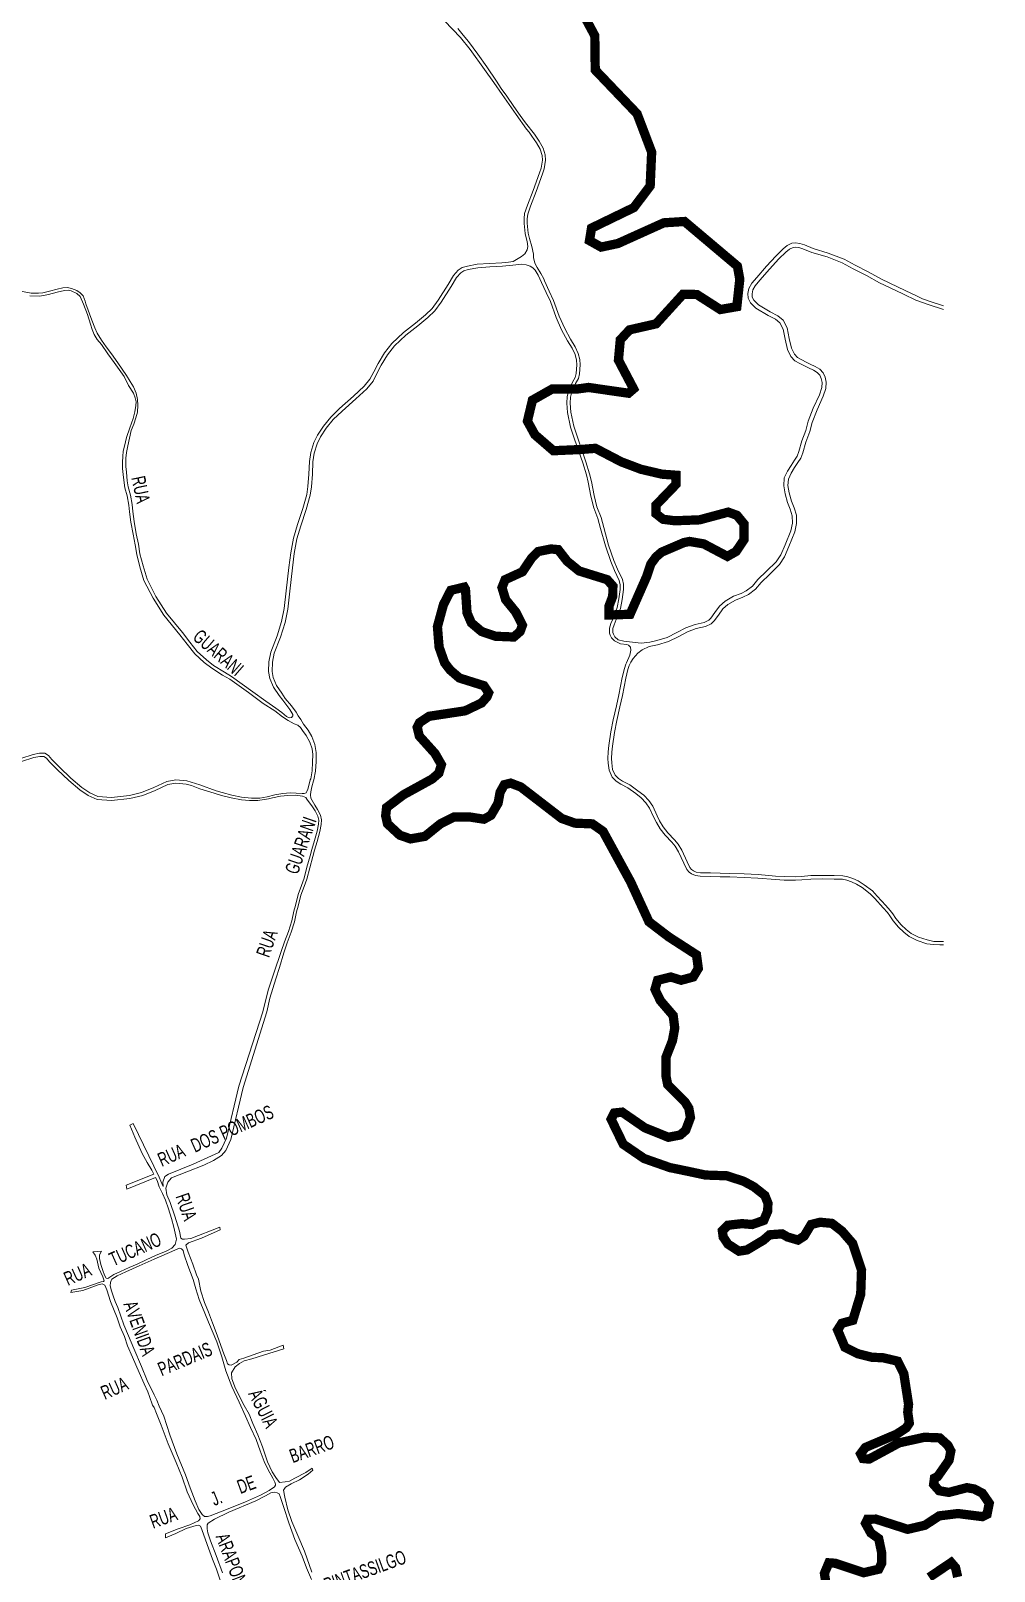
# Model space of a CAD drawing. Header units: millimetres. Extents: x 617885 to 663705, y 7172943 to 7234736.
# Drawn here: x 661616 to 662655, y 7184249 to 7185909 of the extents above; entities that cross this region are included whole.
import ezdxf

# ---------------------------------------------------------------- set-up
doc = ezdxf.new("R2010")
doc.units = ezdxf.units.MM
doc.layers.add('BAIRROS', color=12, linetype='Continuous')
doc.layers.add('TOP_VIAS 10.000', color=7, linetype='Continuous', lineweight=9)
doc.layers.add('VIAS', color=7, linetype='Continuous', lineweight=5)
doc.styles.add('LDUP', font='LDUP.SHX')

msp = doc.modelspace()

# ---------------------------------------------------------------- linework, layer by layer
at = {"layer": 'BAIRROS', "lineweight": 40, "ltscale": 0.3, "const_width": 10}
for points in [[(662478, 7184204.7), (662471.6, 7184246.5), (662476.4, 7184257.9), (662483.4, 7184257.4), (662513.8, 7184247.2), (662530.1, 7184251), (662533.4, 7184257.7), (662533.4, 7184268.4), (662530.1, 7184284), (662521.6, 7184290.1), (662515.9, 7184300.5), (662518, 7184304.8), (662527.1, 7184305), (662561.3, 7184294), (662580, 7184298.4), (662595.3, 7184308.5), (662615.6, 7184311), (662641.8, 7184307.7), (662646.9, 7184310.2), (662649.3, 7184322.1), (662641.8, 7184333), (662633, 7184337.5), (662625.2, 7184338.9), (662605.7, 7184333.8), (662595.3, 7184335.6), (662589.3, 7184342.4), (662590.2, 7184349.1), (662593.6, 7184350.8), (662605.9, 7184368.4), (662607.9, 7184378.5), (662604.6, 7184384.7), (662595.8, 7184392.6), (662579.2, 7184393.2), (662552.1, 7184387.2), (662519.8, 7184369.7), (662513.1, 7184370.3), (662510.6, 7184375.4), (662515.7, 7184382.2), (662549.5, 7184396.6), (662559.7, 7184403.3), (662563.1, 7184408.4), (662561.9, 7184416.8), (662561.4, 7184420.3), (662562.3, 7184428.7), (662557.2, 7184461.7), (662550.4, 7184475.3), (662535, 7184478.9), (662522.7, 7184479.5), (662507.9, 7184483.2), (662493.7, 7184490.2), (662485.8, 7184508.9), (662490.4, 7184516.1), (662502.2, 7184519.3), (662510.7, 7184547.3), (662511.6, 7184573.3), (662502.1, 7184602.1), (662490.7, 7184615.3), (662479.7, 7184623.8), (662467, 7184625), (662457.3, 7184622.6), (662449.8, 7184610.1), (662443.1, 7184605.8), (662431.9, 7184609.1), (662426, 7184612.5), (662412.5, 7184611.5), (662406, 7184605.8), (662388.2, 7184595.2), (662379.5, 7184593.8), (662367.6, 7184601.5), (662362.5, 7184609.1), (662361.6, 7184615.8), (662367.6, 7184621.8), (662382.8, 7184623.5), (662393.8, 7184622.6), (662406.2, 7184627), (662410.5, 7184637.1), (662410.7, 7184645.6), (662407.4, 7184653.9), (662395.5, 7184663.3), (662384.5, 7184669.2), (662366.4, 7184675.1), (662343.4, 7184675.9), (662326.1, 7184679.6), (662308.8, 7184683.2), (662308.8, 7184683.2), (662305.2, 7184683.9), (662277.3, 7184693.7), (662254.8, 7184709.1), (662241.7, 7184736.1), (662245.1, 7184742.8), (662253.6, 7184743.7), (662278.1, 7184726.8), (662303.5, 7184716.6), (662316.2, 7184719.1), (662322.1, 7184724.2), (662325.4, 7184733), (662327.2, 7184737.8), (662325.5, 7184747.9), (662321.3, 7184754.7), (662302.7, 7184773.3), (662301, 7184781.8), (662301, 7184803.3), (662307.8, 7184820.7), (662310.3, 7184834.3), (662308.6, 7184847.8), (662294.8, 7184863.9), (662289, 7184876), (662291.8, 7184885.8), (662306, 7184889.4), (662317.2, 7184885.9), (662330.1, 7184889.4), (662335.7, 7184898.6), (662333.7, 7184913.3), (662303.7, 7184932.7), (662282.5, 7184948.9), (662262.7, 7184992), (662233, 7185046.4), (662221.4, 7185054.5), (662202.8, 7185055.2), (662188.4, 7185060.3), (662144.4, 7185094.2), (662133.4, 7185098.4), (662126.6, 7185096.7), (662122, 7185088.4), (662119.9, 7185076.8), (662112.2, 7185063.7), (662104.6, 7185059.5), (662088.5, 7185062), (662072.6, 7185062), (662058.1, 7185054.8), (662041, 7185041), (662025.5, 7185038.3), (662014, 7185042.2), (662000.7, 7185054.5), (661998.7, 7185063.2), (661999.3, 7185068.4), (661999.7, 7185072.1), (662018, 7185085.9), (662048.7, 7185102.8), (662056, 7185109.1), (662058.8, 7185118.3), (662051.9, 7185130.3), (662035, 7185149.1), (662032.7, 7185158.5), (662035.2, 7185163.6), (662045.4, 7185170.4), (662084.3, 7185176.3), (662102.1, 7185184.8), (662108, 7185191.5), (662109.7, 7185195.8), (662104.6, 7185203.4), (662078.2, 7185211.7), (662068.2, 7185220.3), (662062.3, 7185228), (662056.3, 7185245), (662054.5, 7185267), (662061, 7185290.9), (662068.9, 7185306.2), (662083.4, 7185309.7), (662084.7, 7185307.5), (662086.4, 7185282), (662091.1, 7185271.1), (662102.1, 7185261.8), (662117.3, 7185256.7), (662136.8, 7185255.9), (662143.6, 7185261.8), (662146.1, 7185268.6), (662139, 7185282.7), (662128, 7185296.2), (662124.1, 7185309.2), (662127.5, 7185317.7), (662146.1, 7185326.2), (662155.8, 7185340.7), (662163, 7185348), (662176.9, 7185350.8), (662184.6, 7185350.1), (662194.3, 7185337.6), (662207.2, 7185327.1), (662237.5, 7185317.7), (662243.6, 7185310.8), (662243.5, 7185299.9), (662239.3, 7185288.9), (662239.3, 7185279.6), (662262.1, 7185280.4), (662280.1, 7185321.3), (662284.6, 7185334.7), (662290.1, 7185342.2), (662296, 7185347.3), (662320.2, 7185357.7), (662326.1, 7185358.9), (662341.5, 7185356.3), (662367, 7185342.8), (662376.4, 7185348.1), (662384.9, 7185360.8), (662384.9, 7185377.8), (662377.3, 7185387.1), (662367.9, 7185390.5), (662337, 7185382.2), (662310.4, 7185381.2), (662297.7, 7185382.8), (662290.1, 7185388.8), (662290.1, 7185398.1), (662311.7, 7185420.5), (662311.7, 7185430.3), (662296.6, 7185431.4), (662273.9, 7185436.7), (662252.7, 7185444.7), (662224.7, 7185459.3), (662208.8, 7185458), (662179.5, 7185456.7), (662159.5, 7185474), (662151.5, 7185488.6), (662156.9, 7185511.2), (662178.1, 7185523.2), (662205.8, 7185523.3), (662217.3, 7185524.9), (662260.4, 7185518.7), (662265.9, 7185523.4), (662249.6, 7185554.4), (662251.6, 7185576.3), (662261.6, 7185587), (662290.2, 7185593.5), (662319.2, 7185625.4), (662334.1, 7185625.1), (662359.4, 7185608.9), (662377.2, 7185612), (662380.4, 7185641.6), (662377.8, 7185655.7), (662320.8, 7185703.8), (662298.5, 7185702.4), (662249.1, 7185680.1), (662230.9, 7185676.2), (662218.4, 7185683.2), (662220.6, 7185696.7), (662266.2, 7185718.8), (662283.8, 7185742.1), (662285.4, 7185778.6), (662274, 7185808.6), (662269.7, 7185819.9), (662224.6, 7185867.1), (662224.1, 7185904.1), (662213.6, 7185923.7)], [(662615.2, 7184242.6), (662613, 7184252.6), (662608.2, 7184258.2), (662584.5, 7184242.2)]]:
    msp.add_lwpolyline(points, dxfattribs=at)
at = {"layer": 'VIAS', "color": 253}
for points in [[(661603.3, 7185629.2), (661616.7, 7185626.5), (661624.4, 7185626.6), (661629.2, 7185627), (661636.5, 7185628.7), (661644.8, 7185631), (661650.8, 7185632.2), (661655.9, 7185632.5), (661660, 7185631.6), (661665.8, 7185629.5), (661669.3, 7185626.8), (661672.6, 7185623.5), (661675, 7185617.8), (661675.6, 7185615.1), (661682.1, 7185597.3), (661685.4, 7185589.1), (661687.9, 7185583.4), (661692.3, 7185576), (661697.4, 7185568.8), (661703.3, 7185561.3), (661710.1, 7185551.4), (661719.2, 7185537.7), (661723.5, 7185531.2), (661726.8, 7185525.5), (661729.9, 7185518.7), (661731.4, 7185511.8), (661731.5, 7185505.9), (661731.2, 7185498.2), (661729.6, 7185492.3), (661727.4, 7185485.3), (661724.5, 7185478.6), (661720.8, 7185461.8), (661719.3, 7185454.8), (661718.5, 7185448.6), (661718.5, 7185445), (661718.7, 7185439.7), (661719.3, 7185433.5), (661720.2, 7185424.2), (661721.1, 7185417.6), (661723.7, 7185408.9), (661725.6, 7185398.6), (661726.3, 7185391.3), (661727.6, 7185380.4), (661729.9, 7185367.2), (661732.2, 7185355.8), (661733.9, 7185345.5), (661737.2, 7185332.6), (661741.5, 7185318.1), (661751.1, 7185299.7), (661762.6, 7185281.7), (661779.7, 7185260.6), (661787.7, 7185250.5), (661795.7, 7185240.1), (661805.5, 7185231.2), (661813.2, 7185225.2), (661824.9, 7185217.9), (661832.5, 7185213.3), (661855.6, 7185196.8), (661869.5, 7185186.6), (661880.2, 7185179.3), (661886.8, 7185174.6), (661891.9, 7185170.2), (661894.7, 7185168.9), (661897.3, 7185169.3), (661898.7, 7185170.9), (661898.6, 7185172.5), (661895.5, 7185177.8), (661887.7, 7185187.9), (661883.9, 7185192.9), (661877.9, 7185201.9), (661873.8, 7185211.1), (661872.5, 7185218.6), (661872.9, 7185229), (661875, 7185239.6), (661881.6, 7185257.1), (661886.6, 7185272.5), (661889.4, 7185286.6), (661891.6, 7185305.7), (661894.5, 7185330.8), (661896.4, 7185346.6), (661899.3, 7185362.6), (661903.8, 7185377), (661909.6, 7185394.5), (661913.6, 7185409.5), (661914.9, 7185418.3), (661915.8, 7185431.6), (661916.5, 7185445), (661918, 7185454.9), (661921.3, 7185465.5), (661925.3, 7185473.4), (661931.6, 7185483.2), (661939.5, 7185493), (661949.1, 7185502.3), (661964.2, 7185515.6), (661975.5, 7185526.2), (661981.8, 7185533.8), (661985.8, 7185541.9), (661990.6, 7185550.7), (661997.4, 7185562.1), (662005.3, 7185572.3), (662018.1, 7185584.1), (662030.9, 7185594.3), (662041.7, 7185603.2), (662048.8, 7185610), (662055.2, 7185618.9), (662066, 7185635.9), (662072, 7185645.6), (662077, 7185651.3), (662081.1, 7185654.1), (662086.8, 7185655.8), (662097.4, 7185657.8), (662110.8, 7185658.6), (662124, 7185659.3), (662131.1, 7185659.8), (662136.1, 7185660.7), (662145.1, 7185666.1), (662148.7, 7185668.8), (662151.3, 7185673.4), (662152, 7185676.7), (662151.2, 7185682.2), (662150.6, 7185684.6), (662148.9, 7185690.7), (662147.9, 7185701.7), (662147.9, 7185706.9), (662148.5, 7185712.4), (662151.6, 7185721.4), (662157.7, 7185737.3), (662164.6, 7185756.3), (662166.3, 7185761.4), (662167.7, 7185770), (662167.3, 7185774.9), (662165.3, 7185781.7), (662161.4, 7185788.7), (662156.4, 7185795.9), (662153.3, 7185800), (662150.4, 7185803.5), (662139.2, 7185819.1), (662124.2, 7185840.6), (662115.3, 7185853.5), (662105.2, 7185867.8), (662089.9, 7185889.3), (662079.5, 7185902.3), (662062.1, 7185920)], [(662600, 7184924.2), (662595.9, 7184924), (662589.1, 7184924.4), (662582.1, 7184925.3), (662571.6, 7184928.9), (662563, 7184933.2), (662557.2, 7184937.7), (662551.5, 7184943), (662545.7, 7184950.1), (662542.1, 7184955.2), (662539.5, 7184958.8), (662535, 7184963.8), (662525.8, 7184974.1), (662520.9, 7184979.2), (662512.2, 7184985.7), (662506.1, 7184989.6), (662500.8, 7184992.1), (662495.9, 7184993.8), (662491.2, 7184994.7), (662482, 7184995), (662469.6, 7184995.1), (662457.1, 7184995), (662447.3, 7184994.1), (662440.4, 7184993.6), (662428.3, 7184993.9), (662418.8, 7184994.4), (662399.9, 7184996.1), (662385.1, 7184996.8), (662369.6, 7184997.2), (662359.3, 7184997.4), (662348.6, 7184997.9), (662337.6, 7184998), (662332.5, 7184998.7), (662328.5, 7185000.5), (662325.9, 7185002.5), (662323.4, 7185005.4), (662320, 7185012.1), (662314.5, 7185024.4), (662310.9, 7185030.3), (662307.3, 7185034.8), (662299.8, 7185042.3), (662294.6, 7185049.1), (662290.5, 7185056.1), (662287.8, 7185061.4), (662283.2, 7185071.5), (662279.3, 7185077.3), (662274.2, 7185082.5), (662268.3, 7185087.1), (662259.9, 7185093.4), (662252.2, 7185097.3), (662247.1, 7185100.4), (662243, 7185104.7), (662239.5, 7185112.2), (662238.6, 7185119.9), (662238.3, 7185124.9), (662238.7, 7185132.2), (662239.4, 7185138.9), (662241.5, 7185153.6), (662243.9, 7185166.7), (662247.4, 7185181.6), (662250.2, 7185193.7), (662253.7, 7185212.2), (662256, 7185221.9), (662257.6, 7185226.5), (662258.2, 7185228.1), (662261.8, 7185236.3), (662262.8, 7185241.7), (662262.7, 7185244.8), (662260.6, 7185247.2), (662258.5, 7185247.9), (662251.9, 7185248.7), (662245.5, 7185251.9), (662242, 7185255), (662240.8, 7185257.9), (662239.8, 7185260.2), (662239.9, 7185265.5), (662241.5, 7185270.4), (662243.9, 7185276), (662248.4, 7185287.8), (662250, 7185297.1), (662251.6, 7185307.2), (662251.3, 7185312.3), (662250.4, 7185316.7), (662245.2, 7185327.6), (662241.3, 7185337.2), (662235.5, 7185354), (662230.4, 7185373), (662227.4, 7185383.7), (662223, 7185395.2), (662219.9, 7185407.8), (662217.1, 7185422.7), (662215, 7185430.7), (662211.1, 7185443.7), (662202.3, 7185469.2), (662197.9, 7185482.2), (662194.6, 7185497.8), (662193.9, 7185507.9), (662194.3, 7185515.2), (662196.5, 7185523), (662200.1, 7185530.7), (662203, 7185535.8), (662204.2, 7185540.1), (662204.8, 7185549.2), (662204.4, 7185554.3), (662202.8, 7185560.3), (662199.7, 7185567.1), (662194.8, 7185575.2), (662188.4, 7185586.9), (662182.5, 7185600.2), (662176.4, 7185617.4), (662171.8, 7185627.3), (662166.8, 7185638.2), (662163.2, 7185645.8), (662159.8, 7185651.2), (662157.3, 7185653.9), (662154.5, 7185655.8), (662150, 7185657.2), (662145.4, 7185657.7), (662135.8, 7185656.8), (662124.6, 7185655.6), (662111, 7185654.8), (662097.9, 7185654), (662087.7, 7185652), (662082.8, 7185650.6), (662079.6, 7185648.4), (662075.1, 7185643.3), (662069.3, 7185633.8), (662058.4, 7185616.7), (662051.7, 7185607.5), (662044.3, 7185600.4), (662033.3, 7185591.3), (662020.6, 7185581.2), (662008.2, 7185569.7), (662000.6, 7185559.9), (661993.9, 7185548.8), (661989.2, 7185540.1), (661985.1, 7185531.7), (661978.3, 7185523.5), (661966.7, 7185512.8), (661951.7, 7185499.5), (661942.3, 7185490.4), (661934.7, 7185480.9), (661928.6, 7185471.5), (661924.9, 7185464.1), (661921.7, 7185454.1), (661920.3, 7185444.7), (661919.7, 7185431.4), (661918.7, 7185417.9), (661917.3, 7185408.7), (661913.2, 7185393.4), (661907.4, 7185375.8), (661903, 7185361.7), (661900.2, 7185346), (661898.3, 7185330.4), (661895.4, 7185305.2), (661893.2, 7185286), (661890.3, 7185271.5), (661885.2, 7185255.9), (661878.7, 7185238.5), (661876.7, 7185228.6), (661876.3, 7185218.8), (661877.5, 7185212.2), (661881.2, 7185203.7), (661886.7, 7185195.2), (661890.4, 7185189.7), (661897.1, 7185181.8), (661902.1, 7185174.7), (661904.5, 7185170.9), (661907.2, 7185167), (661910.1, 7185161.8), (661915.3, 7185155.3), (661919.2, 7185148.7), (661922.4, 7185139.9), (661923.9, 7185131.4), (661923.9, 7185121.6), (661923.1, 7185111.3), (661921.3, 7185102.1), (661920.9, 7185100.8), (661919.1, 7185094.3), (661918, 7185088.9), (661917.7, 7185085.9), (661918.1, 7185082.1), (661920.8, 7185077.3), (661922.5, 7185074.5), (661925.4, 7185069.8), (661928.4, 7185063.7), (661929.5, 7185058.8), (661929.2, 7185053.8), (661927.7, 7185046.1), (661924.9, 7185035.6), (661921.9, 7185026.2), (661920.1, 7185019.2), (661916.8, 7185007.1), (661913.6, 7184995), (661910.9, 7184987), (661907.3, 7184977.6), (661904.5, 7184965.6), (661902.7, 7184959.7), (661900.4, 7184949), (661896.7, 7184937.6), (661892.5, 7184926.3), (661889.1, 7184915.6), (661884.2, 7184899.8), (661880.3, 7184887.5), (661874, 7184866.6), (661870.7, 7184851.9), (661845.1, 7184770.4), (661831.7, 7184714.2), (661826.5, 7184702.5), (661821.9, 7184696.9), (661813.2, 7184691.6), (661802.8, 7184686.7), (661784.4, 7184679.4), (661767.9, 7184672.8), (661763.8, 7184668.3), (661761.8, 7184661.7), (661762.8, 7184654.6), (661766.4, 7184646.2), (661771.6, 7184631.5), (661776.6, 7184615.5), (661778, 7184607.8), (661779.7, 7184606.8), (661782, 7184606.8), (661788.7, 7184607.5), (661820, 7184619.8), (661820.5, 7184616.8), (661800.2, 7184607.9), (661786.1, 7184602.8), (661783.3, 7184600.2), (661785.8, 7184592.7), (661791, 7184579.8), (661794.9, 7184568.2), (661796.8, 7184563.6), (661799.4, 7184550.9), (661803.6, 7184538.4), (661807.8, 7184528.1), (661812.1, 7184516.6), (661817.2, 7184503.4), (661821.2, 7184492.2), (661824.4, 7184483), (661827, 7184475.9), (661828.2, 7184472.3), (661829.9, 7184471.2), (661832.3, 7184470.9), (661838.2, 7184474.1), (661840.9, 7184476.9), (661845.8, 7184478.4), (661855.8, 7184482), (661867.2, 7184486), (661874.2, 7184487.3), (661888.3, 7184492.5), (661889.1, 7184488.7), (661867.2, 7184481.8), (661854.3, 7184477.9), (661846.2, 7184475.7), (661841.1, 7184472.8), (661836.6, 7184469), (661832.7, 7184462.7), (661832.8, 7184456.2), (661837, 7184445.8), (661846.3, 7184427.5), (661851.7, 7184418), (661855.6, 7184408.1), (661860.9, 7184396), (661865.8, 7184382.9), (661871.2, 7184366.9), (661876.3, 7184356), (661880.3, 7184349.7), (661884.3, 7184344.6), (661890.3, 7184345.1)], [(661615.1, 7185623.5), (661626.1, 7185623.2), (661635.2, 7185625), (661644.5, 7185627.5), (661652.5, 7185629.3), (661657, 7185629.7), (661659.9, 7185629), (661665.8, 7185626.1), (661669.6, 7185623.1), (661673.1, 7185614.6), (661677.3, 7185603.5), (661680.5, 7185593.2), (661682.3, 7185587.2), (661684.7, 7185582), (661687.9, 7185576.6), (661692.4, 7185571.2), (661699.1, 7185561.1), (661706, 7185551.8), (661716.8, 7185536.7), (661721.6, 7185527), (661726.9, 7185518.7), (661728.8, 7185513.7), (661729.8, 7185509.5), (661729.5, 7185505.4), (661728.3, 7185498.7), (661726.5, 7185491.6), (661722.8, 7185481.5), (661719.2, 7185470.8), (661717.1, 7185461.6), (661715.9, 7185456.2), (661715.4, 7185450.6), (661715.2, 7185444.3), (661715.2, 7185437.7), (661716, 7185427.9), (661717.6, 7185416.8), (661720.2, 7185408), (661722, 7185398.1), (661722.7, 7185390.9), (661724, 7185379.8), (661726.4, 7185366.6), (661728.7, 7185355.1), (661730.4, 7185344.8), (661733.7, 7185331.6), (661738.2, 7185316.7), (661748, 7185297.9), (661759.7, 7185279.6), (661776.9, 7185258.3), (661784.9, 7185248.3), (661793.1, 7185237.7), (661803.1, 7185228.5), (661811.2, 7185222.3), (661823, 7185214.8), (661830.6, 7185210.3), (661850.7, 7185195.9), (661866.8, 7185184.3), (661879.2, 7185176.3), (661887.5, 7185170), (661893.6, 7185165.9), (661900.2, 7185162.4), (661903.9, 7185161), (661906.9, 7185158.3), (661909.2, 7185155.1), (661913.2, 7185149.9), (661916.9, 7185142.6), (661919.4, 7185135.5), (661920.2, 7185129.4), (661920, 7185121.1), (661919.6, 7185111.8), (661917.9, 7185102.9), (661917.5, 7185101.9), (661916.3, 7185097.4), (661914.7, 7185091.9), (661913.9, 7185089.2), (661913, 7185087.9), (661911, 7185087.3), (661908.7, 7185087.3), (661902.4, 7185087.7), (661895.7, 7185087.9), (661887.8, 7185087.2), (661879.3, 7185085.7), (661870.9, 7185083.6), (661863, 7185082.2), (661854, 7185082.1), (661843.3, 7185083.2), (661832.8, 7185085.4), (661822.6, 7185088.1), (661815.9, 7185090.2), (661798.4, 7185096.6), (661784.4, 7185100.8), (661772.6, 7185101.9), (661762.9, 7185100.1), (661748.7, 7185093.8), (661735.7, 7185088.2), (661722.5, 7185085.1), (661703.1, 7185082.9), (661688.6, 7185084.1), (661679.7, 7185087.9), (661671.2, 7185093.7), (661659.4, 7185103.8), (661647.1, 7185115.5), (661638.9, 7185123.8), (661635.4, 7185128), (661631.2, 7185130.6), (661625.7, 7185130.6), (661618.6, 7185129.2), (661605.4, 7185125.1)], [(661562.7, 7185114.9), (661586.6, 7185118.1), (661606.2, 7185121.8), (661619.5, 7185125.9)], [(661619.5, 7185125.9), (661626, 7185127.2), (661630.2, 7185127.2)], [(661630.2, 7185127.2), (661633.1, 7185125.4)], [(661633.1, 7185125.4), (661636.4, 7185121.5), (661644.7, 7185113.1)], [(661644.7, 7185113.1), (661657.1, 7185101.2)], [(661657.1, 7185101.2), (661669.1, 7185091)], [(661669.1, 7185091), (661678.1, 7185084.9)], [(661678.1, 7185084.9), (661687.7, 7185080.7)], [(661703.1, 7185079.5), (661723.1, 7185081.7), (661736.8, 7185084.9), (661750.1, 7185090.6)], [(661750.1, 7185090.6), (661763.9, 7185096.8)], [(661763.9, 7185096.8), (661772.7, 7185098.5)], [(661772.7, 7185098.5), (661783.8, 7185097.4)], [(661783.8, 7185097.4), (661789.3, 7185095.8), (661798.4, 7185092.4), (661809.1, 7185089)], [(661809.1, 7185089), (661821.7, 7185085.1)], [(661821.7, 7185085.1), (661832.3, 7185082.7), (661843.2, 7185080.5), (661852, 7185079.5), (661861.1, 7185079.6)], [(661885.2, 7185084.2), (661893.3, 7185085.1), (661901.1, 7185085.3), (661908.9, 7185084.2)], [(661687.7, 7185080.7), (661703.1, 7185079.5)], [(661861.1, 7185079.6), (661872.3, 7185081.3)], [(661872.3, 7185081.3), (661876.8, 7185082.7)], [(661876.8, 7185082.7), (661885.2, 7185084.2)], [(661908.9, 7185084.2), (661912.5, 7185082.8), (661913.9, 7185081.2)], [(661913.9, 7185081.2), (661915.4, 7185078.6)], [(661915.4, 7185078.6), (661917.9, 7185075.2), (661920, 7185072.9)], [(661920, 7185072.9), (661922.8, 7185068.4), (661925.6, 7185062.7)], [(661925.6, 7185062.7), (661926.5, 7185058.5), (661926.3, 7185054.1), (661924.8, 7185046.7), (661922.1, 7185036.5), (661919.1, 7185027)], [(661917.3, 7185020), (661913.9, 7185007.8)], [(661919.1, 7185027), (661917.3, 7185020)], [(661913.9, 7185007.8), (661910.8, 7184995.8), (661908.1, 7184988), (661904.5, 7184978.5), (661901.7, 7184966.4)], [(661901.7, 7184966.4), (661899.8, 7184960.4), (661897.5, 7184949.8)], [(661893.9, 7184938.6), (661889.6, 7184927.3)], [(661897.5, 7184949.8), (661893.9, 7184938.6)], [(661889.6, 7184927.3), (661886, 7184916.9)], [(661886, 7184916.9), (661884.6, 7184912.4), (661879.6, 7184897.8), (661872.2, 7184875.2), (661866.2, 7184852), (661840.3, 7184771.8), (661827, 7184715.8), (661822.1, 7184705), (661818.9, 7184700.3)], [(661726.6, 7184731.3), (661722.8, 7184729.5), (661728.2, 7184716.6)], [(661758.3, 7184665), (661754.6, 7184673.5), (661726.6, 7184731.3)], [(661728.2, 7184716.6), (661736.3, 7184699.1)], [(661741.5, 7184689.6), (661746.7, 7184681), (661748.7, 7184677), (661718.9, 7184665.1), (661719.8, 7184660.8), (661750.7, 7184673.1)], [(661736.3, 7184699.1), (661741.5, 7184689.6)], [(661791.4, 7184687.6), (661764.8, 7184676.9), (661760.7, 7184674.2), (661758.6, 7184668.1), (661758.9, 7184663.5)], [(661818.9, 7184700.3), (661791.4, 7184687.6)], [(661750.7, 7184673.1), (661752.3, 7184670)], [(661752.3, 7184670), (661754.7, 7184663.2)], [(661754.7, 7184663.2), (661754.7, 7184663.2), (661758, 7184656.1)], [(661758, 7184656.1), (661761.3, 7184648.8), (661764.6, 7184639.5)], [(661758.9, 7184663.5), (661758.3, 7184665)], [(661764.6, 7184639.5), (661767.8, 7184629.1), (661770.3, 7184619.6)], [(661770.3, 7184619.6), (661773.4, 7184606.9)], [(661773.4, 7184606.9), (661771.9, 7184601.1), (661768.1, 7184597), (661762, 7184593.9), (661750.7, 7184589)], [(661692.5, 7184593.9), (661683, 7184593.2), (661685.5, 7184589.7)], [(661685.5, 7184589.7), (661687.3, 7184585.1), (661689.5, 7184575.5)], [(661690.3, 7184585.8), (661690.3, 7184590), (661692.5, 7184593.9)], [(661822.3, 7184479.9), (661816.8, 7184496.2), (661807.7, 7184517.4), (661803.7, 7184526.9), (661797.7, 7184541.6), (661794.1, 7184553.2), (661791.3, 7184563.3), (661785.3, 7184578.3), (661781.7, 7184589.9), (661780.3, 7184594.5), (661778.6, 7184596.3), (661776.4, 7184597), (661771.6, 7184594.8), (661749.2, 7184585.1), (661733, 7184578), (661718.5, 7184571.7), (661709.4, 7184567.1), (661703.7, 7184563.7), (661702.8, 7184562.2), (661702, 7184560.2), (661701.7, 7184556.6), (661703.1, 7184551.2), (661704.9, 7184545.7), (661707.2, 7184539.6), (661710.2, 7184533.2), (661716.6, 7184514.5), (661721.5, 7184502.4), (661727.2, 7184489.1), (661735.4, 7184469.4), (661741.8, 7184454.6), (661749.3, 7184438.8), (661752, 7184433.3)], [(661750.7, 7184589), (661740.5, 7184584.5)], [(661689.5, 7184575.5), (661694, 7184566.2)], [(661691.8, 7184579.5), (661690.3, 7184585.8)], [(661694, 7184572.9), (661691.8, 7184579.5)], [(661695.6, 7184567.8), (661694, 7184572.9)], [(661712.8, 7184572.1), (661705.8, 7184568.6), (661699.2, 7184564.4)], [(661730.8, 7184579.8), (661722.3, 7184576.1), (661712.8, 7184572.1)], [(661740.5, 7184584.5), (661730.8, 7184579.8)], [(661695.2, 7184562), (661694.7, 7184561.2), (661692, 7184560.7), (661674.6, 7184554.6), (661660, 7184551.9), (661659.4, 7184549.4)], [(661672.4, 7184551.6), (661688.7, 7184557.5), (661693, 7184558.7), (661695.9, 7184557.1)], [(661694, 7184566.2), (661695.2, 7184562)], [(661697.3, 7184564.6), (661695.6, 7184567.8)], [(661695.9, 7184557.1), (661698.2, 7184552.2)], [(661699.2, 7184564.4), (661697.3, 7184564.6)], [(661659.4, 7184549.4), (661672.4, 7184551.6)], [(661698.2, 7184552.2), (661702.3, 7184539.7)], [(661702.3, 7184539.7), (661709.2, 7184522), (661712.7, 7184512.1)], [(661712.7, 7184512.1), (661717.3, 7184501.7)], [(661717.3, 7184501.7), (661720.5, 7184491.8), (661725.8, 7184479.4), (661733.1, 7184462.9), (661738.3, 7184451)], [(661752, 7184433.3), (661754.6, 7184426.7), (661759.5, 7184415.9), (661766.1, 7184396), (661773.8, 7184375.3), (661782.8, 7184352.9), (661787.9, 7184338.6), (661793.5, 7184324.8), (661797.5, 7184315.2), (661801.1, 7184309.9), (661803.6, 7184308), (661806.8, 7184307.8), (661809.6, 7184308.5), (661827, 7184315.5), (661847.7, 7184323.6), (661863.8, 7184330.9), (661873.2, 7184336), (661879, 7184339.7), (661880, 7184341.5), (661879.9, 7184342.7), (661879.3, 7184344.7), (661877.2, 7184349.3), (661872.1, 7184358), (661867.7, 7184367.2), (661863.5, 7184378.5), (661859, 7184390.8), (661853, 7184403.6), (661847.8, 7184415.8), (661840.7, 7184430.9), (661832.8, 7184448.1), (661826.6, 7184464.7), (661822.3, 7184479.9)], [(661738.3, 7184451), (661742.4, 7184442.3)], [(661742.4, 7184442.3), (661744, 7184437.2), (661747.5, 7184427.7)], [(661747.5, 7184427.7), (661749.3, 7184425.5)], [(661749.3, 7184425.5), (661751.6, 7184419)], [(661751.6, 7184419), (661756.6, 7184406.2), (661764.2, 7184386.1)], [(661764.2, 7184386.1), (661773, 7184366)], [(661773, 7184366), (661779.2, 7184350.1)], [(661890.3, 7184345.1), (661895.1, 7184345.8), (661900.7, 7184349), (661912.8, 7184355.1), (661919.4, 7184359.9), (661920.3, 7184357.9), (661915.1, 7184353.6), (661905.7, 7184347.5), (661896.7, 7184343.1), (661890.9, 7184339.5), (661888.5, 7184336.1), (661890.2, 7184328.6), (661893.4, 7184315), (661897.6, 7184302.6), (661903.9, 7184287.2), (661911.3, 7184270.6), (661919.2, 7184247.7)], [(661779.2, 7184350.1), (661784.7, 7184334.4), (661791.2, 7184320.5), (661796.4, 7184311), (661798.5, 7184307.8), (661798.6, 7184305.2), (661796.9, 7184303.1), (661787.5, 7184298.7), (661775.2, 7184294.4)], [(661822.8, 7184247.1), (661816, 7184265.8), (661809.8, 7184281.7), (661807.1, 7184290.2), (661806.2, 7184294.4), (661806.2, 7184298.7), (661807.4, 7184300.8), (661814.1, 7184304.8), (661829.6, 7184312.5), (661858.9, 7184324.8), (661869.1, 7184330.2), (661874.9, 7184333.3), (661878.4, 7184334), (661881.9, 7184333.5), (661884, 7184332.1), (661884.9, 7184329.3), (661888.8, 7184317.4), (661894.2, 7184301.1), (661900.8, 7184283), (661908.6, 7184264.9), (661913.5, 7184252.6), (661918.7, 7184239.9)], [(661761.4, 7184289.2), (661761.5, 7184285), (661772.4, 7184289.5), (661783.7, 7184295), (661794.3, 7184298)], [(661775.2, 7184294.4), (661761.4, 7184289.2)], [(661794.3, 7184298), (661797.1, 7184298.6), (661799.1, 7184297.5)], [(661799.1, 7184297.5), (661800.7, 7184293.8)], [(661800.7, 7184293.8), (661806.2, 7184277.6), (661812.2, 7184261.9), (661816.2, 7184251.2)], [(661816.2, 7184251.2), (661821.2, 7184237.2), (661826.6, 7184221.9), (661831.5, 7184210.5)]]:
    msp.add_lwpolyline(points, dxfattribs=at)
at = {"layer": 'VIAS', "color": 253, "flags": 128}
for points in [[(662076.5, 7185911.8), (662082.4, 7185904.8), (662087.9, 7185897.8)], [(662087.9, 7185897.8), (662098.1, 7185884.2)], [(662098.1, 7185884.2), (662107.6, 7185870.7), (662118.3, 7185855), (662123.2, 7185847.3)], [(662123.2, 7185847.3), (662129.2, 7185839)], [(662129.2, 7185839), (662136.7, 7185827.9)], [(662136.7, 7185827.9), (662143.7, 7185818.2)], [(662143.7, 7185818.2), (662149.6, 7185810.3), (662159.2, 7185797.9)], [(662149.6, 7185810.3), (662159.2, 7185797.9), (662164.2, 7185790.5), (662168.4, 7185783), (662170.6, 7185775.6), (662171.1, 7185769.9), (662169.6, 7185760.6), (662167.8, 7185755.2), (662160.9, 7185736.1), (662154.8, 7185720.2), (662151.8, 7185711.7), (662151.3, 7185706.7), (662151.3, 7185701.9), (662152.3, 7185691.3), (662153.9, 7185685.3), (662156.3, 7185676.8), (662158.1, 7185668.7), (662158.1, 7185664.9), (662159.5, 7185658.8), (662162.1, 7185654.3), (662166, 7185647.6), (662169.3, 7185641.9), (662169.9, 7185640), (662175.1, 7185628.8), (662179.7, 7185618.8), (662185.8, 7185601.6), (662191.7, 7185588.5), (662197.9, 7185577), (662202.9, 7185568.8), (662206.2, 7185561.5), (662208, 7185555), (662208.4, 7185549.2), (662207.8, 7185539.5), (662206.4, 7185534.4), (662203.3, 7185529), (662199.9, 7185521.7), (662197.9, 7185514.6), (662197.5, 7185507.9), (662198.2, 7185498.3), (662201.4, 7185483.1), (662205.7, 7185470.4), (662214.5, 7185444.8), (662218.4, 7185431.7), (662220.6, 7185423.5), (662223.5, 7185408.6), (662226.4, 7185396.3), (662230.9, 7185384.8), (662233.8, 7185373.9), (662238.9, 7185355), (662244.6, 7185338.5), (662248.5, 7185329), (662253.8, 7185317.8), (662254.9, 7185312.8), (662255.2, 7185307), (662253.6, 7185296.5), (662251.9, 7185286.8), (662247.3, 7185274.6), (662244.9, 7185269.1), (662243.5, 7185264.9), (662243.4, 7185260.9), (662244.2, 7185259.1), (662245.6, 7185256.2), (662249.3, 7185252.7), (662255.3, 7185251.5), (662264.7, 7185250.3), (662274.1, 7185249.3), (662283.5, 7185250.3), (662290.8, 7185252), (662302, 7185255.2), (662312.5, 7185260.7), (662322.2, 7185265.8), (662332.3, 7185269.4), (662342, 7185271.4), (662346.9, 7185273.9), (662349.3, 7185276.2), (662353.6, 7185282.2), (662358.6, 7185289.1), (662364.7, 7185294.7), (662373.7, 7185299.8), (662381.8, 7185302.9), (662387.4, 7185305.6), (662394.2, 7185310.7), (662399.9, 7185317.8), (662409.2, 7185326.7), (662419.7, 7185337.1), (662424.7, 7185344.4), (662429.2, 7185355.2), (662435.3, 7185370.5), (662437.1, 7185378.7), (662436.9, 7185386.6), (662434.8, 7185393.7), (662431.8, 7185400.9), (662429.2, 7185410.4), (662427.7, 7185418.9), (662428.3, 7185427.3), (662431.8, 7185434.6), (662435.6, 7185440.9), (662439.3, 7185446.5), (662442.2, 7185450.9), (662444.1, 7185455.9), (662447.4, 7185467.4), (662451.6, 7185478.6), (662454, 7185488.5), (662459.6, 7185502.5), (662466.2, 7185517.1), (662468.7, 7185524.8), (662469, 7185530.2), (662468.1, 7185534.7), (662466.5, 7185538.2), (662463.9, 7185540.9), (662459.7, 7185543.4), (662454.4, 7185545.9), (662450, 7185548.2), (662445.2, 7185550.6), (662439.6, 7185553.6), (662435.4, 7185558.4), (662431.9, 7185565.7), (662429.2, 7185576.8), (662427.1, 7185587.6), (662423.6, 7185594.5), (662419, 7185598.4), (662411.1, 7185602.4), (662397.7, 7185610.5), (662391.8, 7185616.3), (662389.4, 7185621), (662389.1, 7185626.1), (662390.2, 7185631.7), (662393.4, 7185637.2), (662398.7, 7185643.4), (662409, 7185655.5), (662419.2, 7185666.6), (662427.1, 7185674.2), (662431.6, 7185677.9), (662436.6, 7185680.3), (662440.4, 7185680.8), (662445.1, 7185680.2), (662450, 7185678.5), (662459.4, 7185674.7), (662475.8, 7185669.8), (662492.8, 7185663.3), (662504.9, 7185656.9), (662518.9, 7185649.5), (662533.1, 7185641.8), (662550.4, 7185633.4), (662558.8, 7185629.4), (662571.6, 7185623.2), (662577.3, 7185620.5), (662586.6, 7185617.3), (662599, 7185613.2), (662600, 7185612.8)], [(662600, 7185608.9), (662598.9, 7185609.3), (662584.5, 7185614.1), (662570.2, 7185619.1), (662556.9, 7185625.3), (662548.4, 7185629.4), (662531, 7185637.8), (662516.8, 7185645.5), (662502.7, 7185652.9), (662490.9, 7185659.2), (662474.4, 7185665.6), (662458, 7185670.5), (662448.5, 7185674.3), (662444.1, 7185675.7), (662440.4, 7185676.2), (662437.9, 7185675.9), (662434.1, 7185674.1), (662430.1, 7185670.8), (662422.4, 7185663.4), (662412.3, 7185652.5), (662402.1, 7185640.5), (662397.1, 7185634.5), (662394.5, 7185630), (662393.7, 7185625.8), (662393.9, 7185622.2), (662395.5, 7185619), (662400.5, 7185614.1), (662413.3, 7185606.3), (662421.5, 7185602.2), (662427.2, 7185597.4), (662431.4, 7185589.1), (662433.6, 7185577.7), (662436.2, 7185567.2), (662439.2, 7185560.9), (662442.5, 7185557.2), (662447.3, 7185554.6), (662452.1, 7185552.3), (662456.4, 7185549.9), (662461.8, 7185547.4), (662466.7, 7185544.5), (662470.4, 7185540.8), (662472.5, 7185536), (662473.5, 7185530.5), (662473.2, 7185523.9), (662470.4, 7185515.5), (662463.7, 7185500.8), (662458.3, 7185487.1), (662456, 7185477.3), (662451.7, 7185465.9), (662448.4, 7185454.5), (662446.2, 7185448.8), (662443, 7185444), (662439.4, 7185438.5), (662435.8, 7185432.5), (662432.8, 7185426.1), (662432.3, 7185419.1), (662433.6, 7185411.4), (662436.1, 7185402.3), (662439.1, 7185395.2), (662441.4, 7185387.3), (662441.6, 7185378.2), (662439.6, 7185369.2), (662433.4, 7185353.5), (662428.7, 7185342.2), (662423.2, 7185334.2), (662412.4, 7185323.4), (662403.3, 7185314.8), (662397.4, 7185307.4), (662389.7, 7185301.7), (662383.6, 7185298.8), (662375.6, 7185295.7), (662367.4, 7185291), (662362, 7185286.1), (662357.3, 7185279.6), (662352.7, 7185273.2), (662349.6, 7185270.2), (662343.5, 7185267.1), (662333.5, 7185265), (662324, 7185261.6), (662314.6, 7185256.6), (662303.7, 7185251), (662291.6, 7185247.5), (662282.8, 7185245.6), (662275.1, 7185242.1), (662270.4, 7185238.5), (662265.5, 7185232.8), (662263, 7185228.6), (662261.2, 7185225), (662259.7, 7185220.8), (662257.4, 7185211.4), (662253.9, 7185192.9), (662251.1, 7185180.8), (662247.7, 7185165.9), (662245.3, 7185153), (662243.2, 7185138.4), (662242.4, 7185131.9), (662242.1, 7185124.9), (662242.4, 7185120.3), (662243.2, 7185113.2), (662246.2, 7185106.9), (662249.5, 7185103.3), (662254, 7185100.6), (662261.9, 7185096.6), (662270.6, 7185090.1), (662276.8, 7185085.3), (662282.2, 7185079.7), (662286.5, 7185073.4), (662291.2, 7185063.1), (662293.8, 7185057.9), (662297.8, 7185051.2), (662302.7, 7185044.8), (662310.1, 7185037.4), (662314, 7185032.5), (662317.9, 7185026.2), (662323.5, 7185013.7), (662326.6, 7185007.5), (662328.5, 7185005.2), (662330.4, 7185003.7), (662333.5, 7185002.4), (662337.9, 7185001.8), (662348.7, 7185001.7), (662359.4, 7185001.2), (662369.7, 7185001), (662385.2, 7185000.5), (662400.2, 7184999.8), (662419, 7184998.1), (662428.5, 7184997.7), (662440.3, 7184997.4), (662447, 7184997.9), (662457, 7184998.8), (662469.6, 7184998.9), (662482, 7184998.8), (662491.6, 7184998.5), (662496.9, 7184997.5), (662502.3, 7184995.6), (662508, 7184992.9), (662514.3, 7184988.8), (662523.5, 7184982.1), (662528.6, 7184976.6), (662537.8, 7184966.3), (662542.5, 7184961.2), (662545.2, 7184957.4), (662548.7, 7184952.4), (662554.3, 7184945.6), (662559.7, 7184940.6), (662565, 7184936.4), (662573.1, 7184932.4), (662582.2, 7184929.5), (662589.7, 7184927.7), (662596.4, 7184927.6), (662600, 7184927.8)]]:
    msp.add_lwpolyline(points, dxfattribs=at)

# ---------------------------------------------------------------- texts
at = {"layer": 'TOP_VIAS 10.000', "color": 251, "style": 'LDUP', "width": 0.69}
for s, rotation, p in [('RUA', 281.6928, (661724.5, 7185427.6)), ('GUARANI', 319, (661789.7, 7185254.1)), ('GUARANI', 70.8994, (661903.9, 7184999)), ('RUA', 70.8994, (661872.9, 7184909.5)), ('DOS POMBOS', 24, (661793.1, 7184699.8)), ('RUA', 24, (661757.4, 7184684.6)), ('RUA', 289, (661772, 7184653)), ('TUCANO', 24, (661705.1, 7184577.2)), ('RUA', 24, (661656.2, 7184556.3)), ('AVENIDA', 290, (661715.9, 7184536.8)), ('PARDAIS', 23, (661757.3, 7184458.8)), ('RUA', 24, (661696, 7184433.4)), ('ÁGUIA', 297, (661850.3, 7184440.1)), ('BARRO', 20, (661898.5, 7184365.2)), ('DE', 20, (661842.1, 7184332)), ('J.', 22, (661814, 7184319)), ('RUA', 20, (661748, 7184294.5)), ('ARAPONGAS', 291, (661815.2, 7184286.2)), ('PINTASSILGO', 20, (661935.6, 7184226.4))]:
    msp.add_text(s, height=15, rotation=rotation, dxfattribs=at).set_placement(p)

doc.saveas('drawing.dxf')
